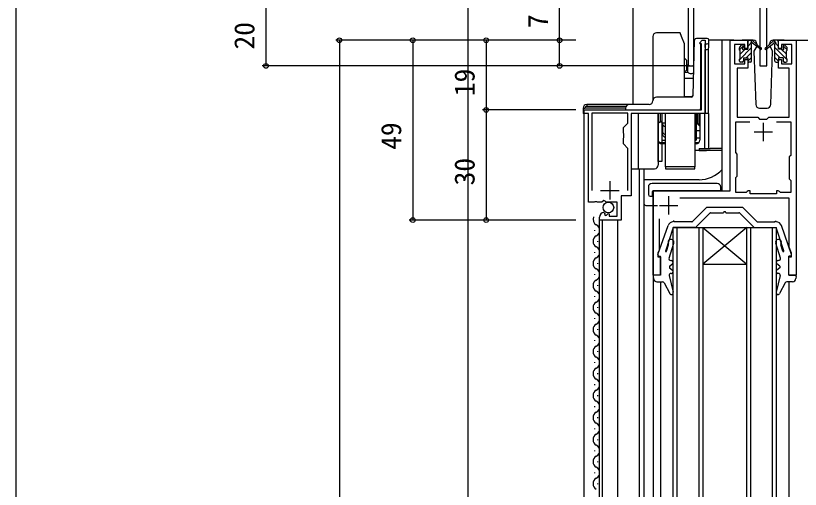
# Model space of a CAD drawing. Units: millimetres, scale not verified. Extents: x -437 to 438, y -681 to 678.
# Drawn here: x -436.8 to -223, y 344.1 to 473.1 of the extents above; entities that cross this region are included whole.
import ezdxf
from ezdxf.enums import TextEntityAlignment as Align

# ---------------------------------------------------------------- set-up
doc = ezdxf.new("R2010")
doc.units = ezdxf.units.MM
doc.header["$LTSCALE"] = 4
for name, color, linetype in [('0-3_YKK_11', 7, 'Continuous'), ('0-4_YKK_12', 2, 'Continuous'), ('0-5_YKK_13', 4, 'Continuous'), ('0-6_YKK_D', 6, 'Continuous'), ('0-7_YKK_ZWAK', 7, 'Continuous'), ('0-8_YSS_K', 3, 'Continuous')]:
    doc.layers.add(name, color=color, linetype=linetype)
doc.styles.add('ＭＳ ゴシック', font='')
doc.styles.get('ＭＳ ゴシック').set_extended_font_data('MS Gothic')

msp = doc.modelspace()

# ---------------------------------------------------------------- linework, layer by layer
at = {"layer": '0-3_YKK_11'}
for p, q in [((-233.106, 443.901), (-233.106, 438.901)), ((-235.606, 441.401), (-230.606, 441.401)), ((-274.906, 427.997), (-274.906, 422.997)), ((-277.406, 425.497), (-272.406, 425.497)), ((-258.906, 423.901), (-258.906, 418.901)), ((-261.406, 421.401), (-256.406, 421.401))]:
    msp.add_line(p, q, dxfattribs=at)
for points in [[(-253.606, 489.401), (-253.606, 459.401), (-251.976, 459.401), (-251.976, 479.901)], [(-234.056, 479.901), (-234.056, 459.401), (-232.156, 459.401), (-232.156, 479.901)], [(-281.906, 447.397), (-249.906, 447.397), (-249.906, 465.397), (-250.306, 465.397), (-250.506, 465.597), (-249.706, 466.397), (-248.906, 466.397), (-248.906, 446.397), (-269.106, 446.397), (-269.106, 423.997), (-271.806, 423.997), (-271.806, 417.397), (-277.706, 417.397), (-277.706, 418.202)], [(-261.506, 417.78), (-261.506, 409.225), (-261.806, 408.401), (-261.806, 407.401), (-261.106, 407.401), (-261.106, 402.401), (-263.106, 402.401), (-263.106, 425.401), (-242.106, 425.401), (-242.106, 466.401), (-237.306, 466.401), (-237.306, 464.101), (-238.106, 464.101), (-238.106, 465.201), (-240.906, 465.201), (-240.906, 460.001), (-238.106, 460.001), (-238.106, 461.101), (-237.306, 461.101), (-237.306, 458.801), (-240.206, 458.801), (-240.206, 445.401), (-234.606, 445.401), (-234.106, 444.901), (-232.106, 444.901), (-231.606, 445.401), (-226.006, 445.401), (-226.006, 458.801), (-228.906, 458.801), (-228.906, 461.101), (-228.106, 461.101), (-228.106, 460.001), (-225.306, 460.001), (-225.306, 465.201), (-228.106, 465.201), (-228.106, 464.101), (-228.906, 464.101), (-228.906, 466.401), (-224.106, 466.401), (-224.106, 402.401)], [(-276.524, 419.497), (-276.313, 419.246), (-276.398, 418.927), (-275.93, 418.656), (-275.353, 419.233), (-275.106, 419.131), (-275.106, 418.497), (-272.906, 418.497), (-272.906, 422.297), (-275.906, 422.297), (-276.206, 422.597), (-276.535, 422.751), (-277.075, 422.297), (-278.248, 422.297), (-278.431, 422.417), (-278.981, 422.417), (-279.164, 422.297), (-280.706, 422.297), (-280.706, 446.397), (-281.906, 446.397), (-281.906, 447.397)], [(-270.006, 425.497), (-270.006, 436.947), (-271.206, 438.147), (-271.206, 439.727), (-271.063, 439.918), (-271.063, 440.877), (-271.206, 441.068), (-271.206, 442.647), (-270.006, 443.847), (-270.006, 446.497), (-279.806, 446.497), (-279.806, 425.497)], [(-229.473, 444.201), (-225.606, 444.201), (-225.606, 435.001), (-226.006, 434.601), (-226.006, 428.601), (-225.606, 428.201), (-225.606, 424.901), (-228.414, 424.901), (-228.71, 425.151), (-229.006, 425.401), (-229.506, 425.401), (-229.506, 424.601), (-236.706, 424.601), (-236.706, 425.401), (-237.206, 425.401), (-237.502, 425.151), (-237.798, 424.901), (-240.606, 424.901), (-240.606, 429.001), (-240.206, 429.401), (-240.206, 435.401), (-240.606, 435.801), (-240.606, 444.201), (-236.739, 444.201)], [(-224.106, 402.401), (-226.106, 402.401), (-226.106, 407.401), (-225.406, 407.401), (-225.406, 408.401), (-226.006, 410.049), (-226.006, 423.401), (-255.793, 423.401)]]:
    msp.add_lwpolyline(points, dxfattribs=at)
msp.add_arc((-276.406, 418.202), 1.3, 95.2159, 180.00002, dxfattribs=at)
at = {"layer": '0-4_YKK_12'}
for p, q in [((-244.306, 425.401), (-244.306, 466.401)), ((-241.106, 466.401), (-244.306, 466.401)), ((-226.256, 466.401), (-218.906, 466.401)), ((-281.906, 219.401), (-281.906, 446.597)), ((-266.806, 219.401), (-266.806, 431.397)), ((-265.606, 431.397), (-265.606, 219.401)), ((-263.106, 425.401), (-263.106, 219.401)), ((-260.606, 425.401), (-263.106, 425.401)), ((-277.706, 219.401), (-277.706, 417.995)), ((-276.906, 219.401), (-276.906, 417.397)), ((-272.706, 219.401), (-272.706, 417.397)), ((-257.606, 219.401), (-257.606, 415.401)), ((-256.606, 415.401), (-256.606, 219.401)), ((-250.606, 219.401), (-250.606, 415.401)), ((-249.606, 415.401), (-237.606, 415.401)), ((-249.606, 415.401), (-237.606, 405.401)), ((-237.606, 415.401), (-249.606, 405.401)), ((-237.606, 219.401), (-237.606, 415.401)), ((-236.606, 415.401), (-236.606, 219.401)), ((-230.606, 219.401), (-230.606, 415.401)), ((-278.966, 414.493), (-278.966, 414.693)), ((-278.206, 411.493), (-278.206, 411.693)), ((-278.966, 408.493), (-278.966, 408.693)), ((-278.206, 405.493), (-278.206, 405.693)), ((-249.606, 405.401), (-237.606, 405.401)), ((-278.966, 402.493), (-278.966, 402.693)), ((-261.106, 400.59), (-261.106, 219.401)), ((-226.106, 400.59), (-226.106, 219.401)), ((-278.206, 399.493), (-278.206, 399.693)), ((-278.966, 396.493), (-278.966, 396.693)), ((-278.206, 393.493), (-278.206, 393.693)), ((-278.966, 390.493), (-278.966, 390.693)), ((-278.206, 387.493), (-278.206, 387.693)), ((-278.966, 384.493), (-278.966, 384.693)), ((-278.206, 381.493), (-278.206, 381.693)), ((-278.966, 378.493), (-278.966, 378.693)), ((-278.206, 375.493), (-278.206, 375.693)), ((-278.966, 372.493), (-278.966, 372.693)), ((-278.206, 369.493), (-278.206, 369.693)), ((-278.966, 366.493), (-278.966, 366.693)), ((-278.206, 363.493), (-278.206, 363.693)), ((-278.966, 360.493), (-278.966, 360.693)), ((-278.206, 357.493), (-278.206, 357.693)), ((-278.966, 354.493), (-278.966, 354.693)), ((-278.206, 351.493), (-278.206, 351.693)), ((-278.966, 348.493), (-278.966, 348.693)), ((-278.206, 345.493), (-278.206, 345.693))]:
    msp.add_line(p, q, dxfattribs=at)
for points in [[(-257.606, 415.401), (-249.606, 415.401), (-249.606, 219.401)], [(-237.606, 415.401), (-229.606, 415.401), (-229.606, 219.401)]]:
    msp.add_lwpolyline(points, dxfattribs=at)
for centre, start, end in [((-277.748, 417.593), 155.62975, 240.79746), ((-279.424, 414.593), 299.20255, 60.79746), ((-277.748, 411.593), 119.20255, 240.79746), ((-279.424, 408.593), 299.20255, 60.79746), ((-277.748, 405.593), 119.20255, 240.79746), ((-279.424, 402.593), 299.20255, 60.79746), ((-277.748, 399.593), 119.20255, 240.79746), ((-279.424, 396.593), 299.20255, 60.79746), ((-277.748, 393.593), 119.20255, 240.79746), ((-279.424, 390.593), 299.20255, 60.79746), ((-277.748, 387.593), 119.20255, 240.79746), ((-279.424, 384.593), 299.20255, 60.79746), ((-277.748, 381.593), 119.20255, 240.79746), ((-279.424, 378.593), 299.20255, 60.79746), ((-277.748, 375.593), 119.20255, 240.79746), ((-279.424, 372.593), 299.20255, 60.79746), ((-277.748, 369.593), 119.20255, 240.79746), ((-279.424, 366.593), 299.20255, 60.79746), ((-277.748, 363.593), 119.20255, 240.79746), ((-279.424, 360.593), 299.20255, 60.79746), ((-277.748, 357.593), 119.20255, 240.79746), ((-279.424, 354.593), 299.20255, 60.79746), ((-277.748, 351.593), 119.20255, 240.79746), ((-279.424, 348.593), 299.20255, 60.79746), ((-277.748, 345.593), 119.20255, 240.79746)]:
    msp.add_arc(centre, 1.718, start, end, dxfattribs=at)
at = {"layer": '0-5_YKK_13'}
for p, q in [((-255.698, 468.395), (-262.206, 468.395)), ((-255.334, 467.395), (-255.698, 468.395)), ((-263.206, 467.395), (-263.206, 449.895)), ((-252.194, 451.383), (-251.818, 466.407)), ((-251.043, 466.895), (-251.318, 466.895)), ((-251.087, 466.895), (-251.318, 466.895)), ((-248.406, 466.895), (-251.043, 466.895)), ((-247.606, 466.397), (-247.906, 466.395)), ((-247.906, 465.895), (-247.906, 466.395)), ((-244.306, 466.397), (-247.606, 466.397)), ((-235.819, 466.401), (-238.806, 466.401)), ((-237.306, 466.062), (-236.967, 466.401)), ((-237.006, 466.401), (-236.215, 466.401)), ((-236.306, 465.901), (-236.306, 466.401)), ((-236.022, 466.33), (-233.84, 464.283)), ((-230.19, 466.33), (-232.372, 464.283)), ((-227.406, 466.401), (-230.393, 466.401)), ((-229.206, 466.401), (-229.996, 466.401)), ((-229.906, 465.901), (-229.906, 466.401)), ((-228.906, 466.062), (-229.245, 466.401)), ((-250.106, 447.895), (-250.106, 465.395)), ((-248.906, 465.395), (-248.406, 465.395)), ((-248.906, 464.395), (-248.906, 465.395)), ((-247.906, 464.395), (-247.906, 465.895)), ((-239.606, 463.762), (-238.511, 464.857)), ((-239.606, 461.068), (-236.306, 464.368)), ((-239.606, 463.701), (-239.606, 464.301)), ((-239.518, 464.513), (-239.018, 465.013)), ((-239.406, 462.615), (-238.02, 464.001)), ((-238.506, 464.801), (-238.506, 464.462)), ((-237.306, 464.715), (-236.454, 465.567)), ((-236.306, 460.701), (-236.306, 465.301)), ((-233.872, 463.938), (-236.013, 465.634)), ((-234.891, 464.745), (-235.648, 463.433)), ((-234.82, 465.436), (-234.811, 465.194)), ((-232.34, 463.938), (-230.199, 465.634)), ((-231.401, 465.194), (-231.392, 465.436)), ((-231.321, 464.745), (-230.564, 463.433)), ((-229.906, 460.701), (-229.906, 465.301)), ((-226.606, 461.068), (-229.906, 464.368)), ((-228.906, 464.715), (-229.758, 465.567)), ((-226.806, 462.615), (-228.192, 464.001)), ((-227.706, 464.801), (-227.706, 464.462)), ((-226.606, 463.762), (-227.701, 464.857)), ((-226.694, 464.513), (-227.194, 465.013)), ((-226.606, 463.701), (-226.606, 464.301)), ((-239.406, 461.401), (-239.406, 463.501)), ((-237.726, 461.601), (-236.306, 463.021)), ((-235.648, 463.433), (-235.14, 448.866)), ((-231.072, 448.866), (-230.564, 463.433)), ((-228.486, 461.601), (-229.906, 463.021)), ((-226.806, 461.401), (-226.806, 463.501)), ((-254.606, 461.548), (-253.956, 460.898)), ((-253.956, 459.698), (-253.689, 459.698)), ((-239.606, 460.701), (-239.606, 461.201)), ((-238.806, 460.401), (-239.306, 460.401)), ((-238.926, 460.401), (-238.506, 460.821)), ((-238.506, 461.601), (-238.506, 460.701)), ((-238.506, 461.601), (-237.306, 461.601)), ((-237.306, 461.601), (-237.306, 460.701)), ((-237.305, 460.675), (-236.306, 461.674)), ((-236.606, 460.401), (-237.006, 460.401)), ((-228.907, 460.675), (-229.906, 461.674)), ((-229.606, 460.401), (-229.206, 460.401)), ((-227.706, 461.601), (-228.906, 461.601)), ((-228.906, 461.601), (-228.906, 460.701)), ((-227.706, 461.601), (-227.706, 460.701)), ((-227.286, 460.401), (-227.706, 460.821)), ((-227.406, 460.401), (-226.906, 460.401)), ((-226.606, 460.701), (-226.606, 461.201)), ((-254.606, 457.886), (-253.956, 458.261)), ((-254.606, 457.684), (-253.689, 457.684)), ((-254.606, 456.083), (-252.076, 456.083)), ((-252.636, 450.895), (-262.206, 450.895)), ((-254.606, 451.042), (-252.556, 451.042)), ((-282.206, 447.897), (-281.706, 447.897)), ((-282.206, 447.897), (-282.206, 446.397)), ((-270.606, 447.897), (-281.706, 447.897)), ((-269.606, 448.895), (-281.206, 448.897)), ((-281.206, 448.897), (-281.206, 448.397)), ((-281.206, 448.397), (-270.47, 448.397)), ((-264.206, 448.895), (-269.606, 448.895)), ((-269.606, 447.395), (-250.606, 447.395)), ((-250.406, 447.436), (-250.406, 447.395)), ((-234.14, 447.901), (-232.072, 447.901)), ((-281.906, 446.397), (-282.206, 446.397)), ((-269.106, 446.095), (-269.106, 433.395)), ((-267.106, 431.395), (-267.106, 446.397)), ((-260.706, 446.398), (-261.706, 446.398)), ((-261.706, 446.395), (-261.706, 433.398)), ((-261.706, 433.395), (-261.706, 446.395)), ((-261.206, 446.395), (-261.206, 444.198)), ((-260.706, 446.395), (-260.706, 433.398)), ((-259.706, 431.895), (-259.706, 446.395)), ((-251.706, 446.395), (-251.706, 431.895)), ((-251.556, 444.798), (-251.706, 444.798)), ((-251.556, 444.798), (-251.556, 446.395)), ((-251.556, 443.323), (-251.556, 444.798)), ((-251.406, 446.395), (-251.406, 439.198)), ((-251.106, 446.395), (-251.106, 443.698)), ((-250.656, 446.395), (-250.656, 443.348)), ((-250.406, 446.397), (-250.406, 439.201)), ((-249.106, 446.497), (-249.106, 436.897)), ((-248.106, 446.397), (-248.039, 446.397)), ((-261.206, 444.198), (-261.706, 443.698)), ((-261.206, 444.198), (-260.706, 444.198)), ((-259.706, 443.798), (-260.706, 443.798)), ((-260.556, 443.798), (-260.556, 441.654)), ((-251.556, 443.323), (-251.556, 440.869)), ((-251.106, 443.798), (-251.406, 443.798)), ((-251.406, 443.698), (-251.106, 443.698)), ((-251.406, 443.298), (-251.406, 439.369)), ((-251.106, 443.698), (-250.406, 442.998)), ((-260.556, 440.869), (-260.556, 441.654)), ((-251.556, 440.532), (-251.556, 440.869)), ((-250.406, 441.698), (-251.406, 441.698)), ((-261.42, 438.498), (-259.706, 438.498)), ((-260.706, 439.198), (-259.706, 439.198)), ((-251.706, 439.198), (-251.406, 439.198)), ((-251.706, 438.498), (-250.692, 438.498)), ((-250.406, 439.698), (-251.406, 439.698)), ((-259.706, 438.198), (-260.706, 438.198)), ((-251.406, 438.198), (-251.706, 438.198)), ((-248.606, 436.397), (-251.706, 436.397)), ((-250.606, 436.897), (-248.039, 436.897)), ((-244.306, 436.397), (-248.606, 436.397)), ((-248.106, 436.897), (-248.039, 436.897)), ((-244.306, 436.897), (-247.606, 436.897)), ((-269.106, 433.395), (-269.106, 431.395)), ((-260.706, 433.398), (-261.706, 433.398)), ((-261.706, 433.395), (-261.706, 432.395)), ((-259.706, 431.895), (-259.706, 431.395)), ((-251.706, 431.895), (-259.706, 431.895)), ((-269.106, 431.395), (-262.706, 431.395)), ((-265.606, 431.395), (-265.606, 430.397)), ((-265.606, 430.397), (-265.606, 421.897)), ((-250.606, 428.397), (-265.606, 428.397)), ((-264.406, 426.401), (-264.406, 424.401)), ((-245.706, 427.401), (-263.406, 427.401)), ((-244.706, 425.401), (-244.706, 426.401)), ((-263.906, 423.901), (-263.406, 423.901)), ((-263.406, 425.101), (-263.406, 423.901)), ((-244.706, 425.401), (-263.106, 425.401)), ((-265.106, 421.397), (-261.906, 421.397)), ((-252.384, 416.989), (-248.56, 420.813)), ((-251.518, 415.489), (-247.694, 419.313)), ((-248.348, 420.901), (-238.864, 420.901)), ((-247.482, 419.401), (-243.906, 419.401)), ((-243.306, 419.401), (-239.73, 419.401)), ((-235.694, 415.489), (-239.518, 419.313)), ((-234.828, 416.989), (-238.652, 420.813)), ((-257.335, 417.101), (-257.635, 417.101)), ((-257.635, 416.901), (-257.635, 417.101)), ((-257.635, 416.901), (-257.635, 416.901)), ((-257.635, 416.901), (-257.635, 416.901)), ((-257.335, 416.901), (-257.335, 417.101)), ((-252.596, 416.901), (-257.335, 416.901)), ((-234.616, 416.901), (-229.877, 416.901)), ((-229.877, 417.101), (-229.577, 417.101)), ((-229.877, 416.901), (-229.877, 417.101)), ((-229.577, 416.901), (-229.577, 417.101)), ((-229.577, 416.901), (-229.577, 416.901)), ((-229.577, 416.901), (-229.577, 416.901)), ((-261.789, 407.999), (-259.052, 415.892)), ((-257.633, 415.4), (-259.776, 408.984)), ((-251.73, 415.401), (-257.633, 415.401)), ((-235.482, 415.401), (-229.579, 415.401)), ((-227.458, 409.05), (-229.579, 415.401)), ((-225.423, 407.999), (-228.16, 415.892)), ((-259.438, 408.947), (-258.894, 410.655)), ((-258.783, 407.053), (-257.493, 411.099)), ((-228.429, 407.053), (-229.719, 411.099)), ((-227.774, 408.947), (-228.318, 410.655)), ((-261.506, 407.601), (-261.106, 407.601)), ((-261.106, 402.401), (-261.106, 407.601)), ((-258.306, 406.401), (-258.106, 406.401)), ((-228.906, 406.401), (-229.106, 406.401)), ((-226.106, 402.401), (-226.106, 407.601)), ((-225.706, 407.601), (-226.106, 407.601)), ((-258.606, 404.901), (-257.806, 405.501)), ((-258.606, 404.901), (-258.606, 404.401)), ((-258.606, 404.401), (-257.806, 403.801)), ((-228.606, 404.901), (-229.406, 405.501)), ((-228.606, 404.401), (-229.406, 403.801)), ((-228.606, 404.901), (-228.606, 404.401)), ((-263.08, 402.065), (-263.015, 401.516)), ((-261.106, 402.401), (-262.782, 402.401)), ((-258.714, 402.283), (-257.621, 397.774)), ((-258.228, 402.901), (-258.106, 402.901)), ((-228.498, 402.283), (-229.591, 397.774)), ((-228.984, 402.901), (-229.106, 402.901)), ((-226.106, 402.401), (-224.43, 402.401)), ((-224.132, 402.065), (-224.197, 401.516)), ((-262.069, 400.636), (-260.517, 400.563)), ((-260.1, 400.301), (-258.548, 397.419)), ((-227.112, 400.301), (-228.664, 397.419)), ((-225.143, 400.636), (-226.695, 400.563))]:
    msp.add_line(p, q, dxfattribs=at)
for points in [[(-254.606, 450.895), (-254.606, 465.395), (-255.334, 467.395)], [(-238.045, 464.001), (-237.306, 464.001), (-237.306, 466.101)], [(-228.167, 464.001), (-228.906, 464.001), (-228.906, 466.101)], [(-248.906, 464.395), (-248.906, 463.895), (-248.406, 463.895)], [(-248.106, 463.995), (-248.106, 446.397), (-248.906, 446.397), (-248.906, 463.895)], [(-253.956, 458.261), (-253.956, 459.898), (-253.956, 460.898)], [(-253.689, 457.684), (-253.689, 458.318), (-253.689, 459.698)], [(-253.689, 457.684), (-253.483, 457.539), (-253.256, 457.43), (-253.013, 457.361), (-252.762, 457.337), (-252.511, 457.359), (-252.268, 457.425), (-252.04, 457.533)], [(-252.278, 451.117), (-252.412, 451.062), (-252.556, 451.042)], [(-270.606, 447.895), (-270.606, 447.395), (-269.606, 447.395)], [(-260.756, 446.395), (-260.756, 444.298), (-261.206, 444.298)], [(-251.406, 443.298), (-251.406, 446.395), (-251.406, 439.369)], [(-251.106, 446.395), (-251.106, 443.798), (-250.656, 443.348)], [(-248.039, 446.397), (-248.039, 436.897), (-247.606, 436.897)], [(-259.706, 442.8), (-259.874, 442.846), (-260.031, 442.925), (-260.17, 443.03), (-260.29, 443.157), (-260.389, 443.302), (-260.465, 443.459), (-260.518, 443.626), (-260.547, 443.798)], [(-260.556, 441.654), (-260.54, 441.477), (-260.494, 441.306), (-260.417, 441.146), (-260.314, 441.002), (-260.187, 440.878), (-260.04, 440.779), (-259.878, 440.707), (-259.706, 440.666)], [(-259.706, 439.914), (-259.974, 439.985), (-260.21, 440.135), (-260.396, 440.342), (-260.516, 440.594), (-260.556, 440.869)], [(-251.556, 440.869), (-251.574, 440.73), (-251.626, 440.599), (-251.706, 440.483)], [(-251.556, 440.532), (-251.573, 440.344), (-251.623, 440.162), (-251.706, 439.991)], [(-250.606, 436.897), (-250.606, 436.397), (-248.606, 436.397)], [(-259.706, 431.395), (-251.706, 431.395), (-251.706, 431.895)]]:
    msp.add_lwpolyline(points, dxfattribs=at)
msp.add_circle((-275.306, 420.847), 1.45, dxfattribs=at)
for centre, radius, start, end in [((-262.206, 467.395), 1, 90, 180), ((-251.318, 466.395), 0.5, 90, 178.59347), ((-248.406, 466.395), 0.5, 0, 90), ((-237.006, 466.101), 0.3, 90, 180), ((-236.215, 466.101), 0.3, 49.89741, 90), ((-235.819, 465.401), 1, 2, 90), ((-230.393, 465.401), 1, 90, 178), ((-229.996, 466.101), 0.3, 90, 130.10259), ((-229.206, 466.101), 0.3, 0, 90), ((-249.434, 465.397), 1, 177.38647, 178.36342), ((-248.406, 465.895), 0.5, 270, 0), ((-248.406, 464.395), 0.5, 270, 0), ((-239.306, 464.301), 0.3, 135, 180), ((-238.806, 464.801), 0.3, 0, 135), ((-238.506, 464.001), 0.25, 123.05573, 326.94427), ((-238.806, 464.462), 0.3, 303.05573, 0), ((-238.045, 463.701), 0.3, 90, 146.94427), ((-236.306, 465.701), 0.2, 20.88332, 233.1301), ((-236.606, 465.301), 0.3, 0, 53.1301), ((-235.839, 465.879), 0.3, 200.88332, 234.62002), ((-233.757, 464.101), 0.2, 234.62002, 114.62002), ((-232.455, 464.101), 0.2, 65.37998, 305.37998), ((-230.373, 465.879), 0.3, 305.37998, 339.11668), ((-229.906, 465.701), 0.2, 306.8699, 159.11668), ((-229.606, 465.301), 0.3, 126.8699, 180), ((-228.167, 463.701), 0.3, 33.05573, 90), ((-227.706, 464.001), 0.25, 213.05573, 56.94427), ((-227.406, 464.801), 0.3, 45, 180), ((-227.406, 464.462), 0.3, 180, 236.94427), ((-226.906, 464.301), 0.3, 0, 45), ((-239.406, 463.701), 0.2, 180, 270), ((-226.806, 463.701), 0.2, 270, 0), ((-252.756, 460.998), 1.6, 234.34091, 298.65952), ((-239.406, 461.201), 0.2, 90, 180), ((-239.306, 460.701), 0.3, 180, 270), ((-238.806, 460.701), 0.3, 270, 0), ((-237.006, 460.701), 0.3, 180, 270), ((-236.606, 460.701), 0.3, 270, 0), ((-229.606, 460.701), 0.3, 180, 270), ((-229.206, 460.701), 0.3, 270, 0), ((-227.406, 460.701), 0.3, 180, 270), ((-226.906, 460.701), 0.3, 270, 0), ((-226.806, 461.201), 0.2, 0, 90), ((-252.694, 451.395), 0.5, 270.0285, 358.1907), ((-264.206, 449.895), 1, 270, 0), ((-262.206, 449.895), 1, 90, 180), ((-281.206, 447.897), 1, 90, 180), ((-281.206, 447.897), 0.5, 90, 180), ((-269.606, 447.895), 1, 90, 180), ((-250.606, 447.895), 0.5, 270, 0), ((-234.14, 448.901), 1, 182, 270), ((-232.072, 448.901), 1, 270, 358), ((-251.756, 443.298), 0.35, 278.21321, 0), ((-260.706, 439.198), 1, 180, 270), ((-251.406, 439.198), 1, 270, 0), ((-262.706, 432.395), 1, 270, 0), ((-250.606, 436.897), 8.5, 270, 317.83169), ((-263.406, 426.401), 1, 90, 180), ((-245.713, 426.394), 1.007, 0.41283, 89.58717), ((-263.906, 424.401), 0.5, 180, 270), ((-263.106, 425.101), 0.3, 90, 180), ((-265.106, 421.897), 0.5, 180, 270), ((-248.348, 420.601), 0.3, 90, 135), ((-247.482, 419.101), 0.3, 90, 135), ((-243.606, 419.401), 0.3, 0, 180), ((-239.73, 419.101), 0.3, 45, 90), ((-238.864, 420.601), 0.3, 45, 90), ((-257.635, 415.401), 1.5, 90, 160.87549), ((-252.596, 417.201), 0.3, 270, 315), ((-234.616, 417.201), 0.3, 225, 270), ((-229.577, 415.401), 1.5, 19.12451, 90), ((-251.73, 415.701), 0.3, 270.00015, 315), ((-235.482, 415.701), 0.3, 225, 269.99985), ((-258.255, 411.342), 0.8, 342.31955, 212.79835), ((-259.18, 410.746), 0.3, 342.31955, 32.79835), ((-228.957, 411.342), 0.8, 327.20165, 197.68045), ((-228.032, 410.746), 0.3, 147.20165, 197.68045), ((-259.597, 408.997), 0.166, 161.53127, 342.31955), ((-227.615, 408.997), 0.166, 197.68045, 18.46873), ((-261.506, 407.901), 0.3, 160.87549, 270), ((-258.306, 406.901), 0.5, 162.31955, 270), ((-258.106, 405.901), 0.5, 306.8699, 90), ((-229.106, 405.901), 0.5, 90, 233.1301), ((-228.906, 406.901), 0.5, 270, 17.68045), ((-225.706, 407.901), 0.3, 270, 19.12451), ((-262.782, 402.101), 0.3, 90, 186.78003), ((-258.228, 402.401), 0.5, 90, 193.62039), ((-258.106, 403.401), 0.5, 270, 53.1301), ((-229.106, 403.401), 0.5, 126.8699, 270), ((-228.984, 402.401), 0.5, 346.37961, 90), ((-224.43, 402.101), 0.3, 353.21997, 90), ((-262.022, 401.634), 1, 186.78003, 267.31769), ((-260.54, 400.063), 0.5, 28.31242, 87.31769), ((-226.672, 400.063), 0.5, 92.68232, 151.68758), ((-225.19, 401.634), 1, 272.68232, 353.21997), ((-258.107, 397.656), 0.5, 208.31242, 13.62039), ((-229.105, 397.656), 0.5, 166.37961, 331.68758)]:
    msp.add_arc(centre, radius, start, end, dxfattribs=at)
msp.add_ellipse((-251.906, 439.369), major_axis=(0.5, 0), ratio=0.34202, start_param=5.1239058, end_param=7.4424648, dxfattribs=at)
at = {"layer": '0-6_YKK_D'}
for p, q in [((-368.604, 479.402), (-368.604, 459.401)), ((-284.206, 466.397), (-349.604, 466.397)), ((-348.604, 466.397), (-348.604, -94.103)), ((-284.206, 466.397), (-329.604, 466.397)), ((-328.604, 466.397), (-328.604, 417.397)), ((-284.206, 466.397), (-309.604, 466.397)), ((-308.604, 466.397), (-308.604, 447.397)), ((-284.206, 466.395), (-289.604, 466.395)), ((-253.854, 459.401), (-369.604, 459.401)), ((-284.206, 459.398), (-289.604, 459.398)), ((-284.206, 447.397), (-309.604, 447.397)), ((-284.206, 447.397), (-309.604, 447.397)), ((-308.604, 447.397), (-308.604, 417.397)), ((-284.206, 417.397), (-329.604, 417.397)), ((-284.206, 417.397), (-309.604, 417.397))]:
    msp.add_line(p, q, dxfattribs=at)
msp.add_lwpolyline([(-288.604, 459.398), (-288.604, 466.395), (-288.604, 475.993)], dxfattribs=at)
for centre in [(-348.604, 466.397), (-328.604, 466.397), (-308.604, 466.397), (-288.604, 466.395), (-368.604, 459.401), (-288.604, 459.398), (-308.604, 447.397), (-308.604, 447.397), (-328.604, 417.397), (-308.604, 417.397)]:
    msp.add_circle(centre, 0.637, dxfattribs=at)
at = {"layer": '0-7_YKK_ZWAK'}
msp.add_line((-436.8, 644), (-436.8, -681), dxfattribs=at)
at = {"layer": '0-8_YSS_K'}
for p, q in [((-313.604, 479.402), (-313.604, 219.401)), ((-268.604, 479.402), (-268.604, 448.895))]:
    msp.add_line(p, q, dxfattribs=at)

# ---------------------------------------------------------------- texts
at = {"layer": '0-6_YKK_D', "style": 'ＭＳ ゴシック'}
for s, p in [('7', (-290.104, 469.72)), ('20', (-370.104, 463.862)), ('19', (-310.104, 451.166)), ('49', (-330.104, 436.549)), ('30', (-310.104, 426.858))]:
    msp.add_text(s, height=5.499, rotation=90, dxfattribs=at).set_placement(p, align=Align.BOTTOM_LEFT)

doc.saveas('drawing.dxf')
